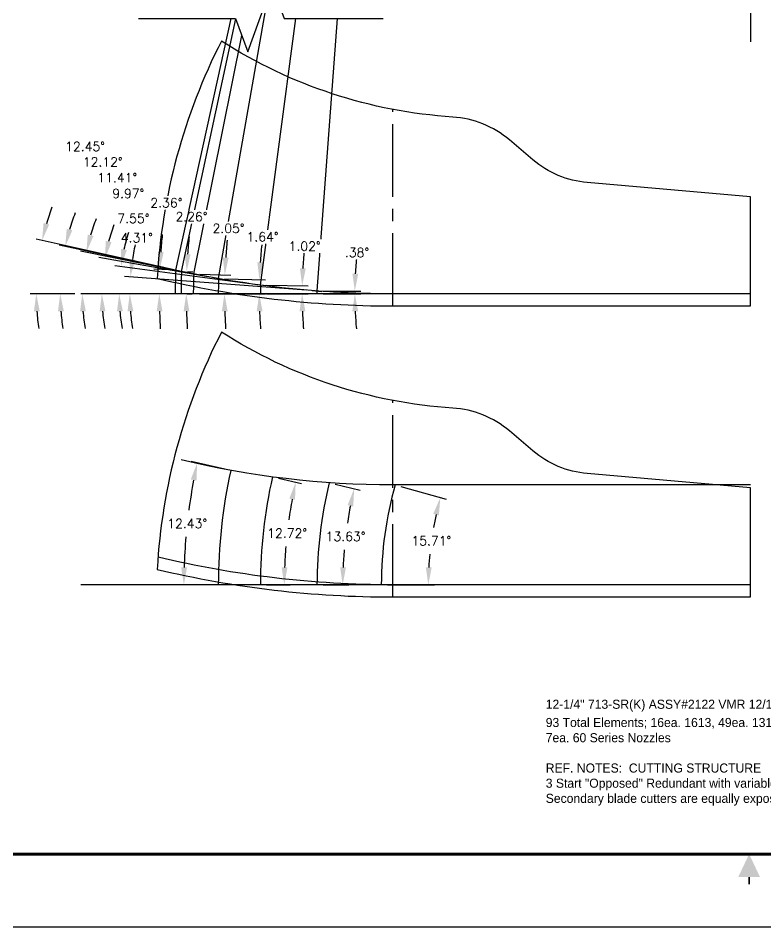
# Model space of a CAD drawing. Extents: x 34 to 102, y 11 to 33.
# Drawn here: x 43.46 to 51.17, y 10.99 to 20.35 of the extents above; entities that cross this region are included whole.
import ezdxf
from ezdxf.enums import TextEntityAlignment as Align

# ---------------------------------------------------------------- set-up
doc = ezdxf.new("R2010")
doc.units = 0
doc.header["$MEASUREMENT"] = 0
doc.header["$PDMODE"] = 35
doc.linetypes.add('CENTER2', pattern=[1.125, 0.75, -0.125, 0.125, -0.125])
doc.layers.get('0').update_dxf_attribs({"linetype": 'CONTINUOUS'})
doc.layers.get('Defpoints').update_dxf_attribs({"color": 10, "linetype": 'CONTINUOUS'})
for name, color, linetype in [('CLine', 5, 'CENTER2'), ('Dims', 4, 'CONTINUOUS'), ('TEXT', 3, 'CONTINUOUS'), ('Title Block', 7, 'CONTINUOUS')]:
    doc.layers.add(name, color=color, linetype=linetype)
doc.styles.add('RomanD', font='romand.shx', dxfattribs={"width": 0.9})
doc.styles.add('RomanS', font='romans')
doc.dimstyles.get("Standard").update_dxf_attribs({"dimtxt": 0.094, "dimasz": 0.18, "dimexe": 0.0625, "dimexo": 0.0625, "dimgap": 0.09, "dimtad": 0, "dimtih": 1, "dimtoh": 1, "dimdec": 4, "dimzin": 4, "dimdsep": 46, "dimtxsty": 'RomanS', "dimcen": 0.09, "dimazin": 1, "dimtfac": 1, "dimtdec": 4, "dimtofl": 0, "dimtmove": 0, "dimatfit": 1, "dimfxl": 1, "dimtfill": 1, "dimtolj": 1, "dimtzin": 0, "dimarcsym": 0})

# ---------------------------------------------------------------- blocks, each defined once
blk = doc.blocks.new('COT_Dblock')
at = {"layer": 'Title Block', "color": 8}
blk.add_lwpolyline([(0, 0), (34, 0), (34, 22), (0, 22)], close=True, dxfattribs=at)
at = {"layer": 'Title Block', "const_width": 0.03}
blk.add_lwpolyline([(33.13, 21.25), (0.87, 21.25), (0.87, 0.75), (33.13, 0.75)], close=True, dxfattribs=at)
at = {"layer": 'Title Block', "const_width": 0.015}
blk.add_lwpolyline([(17, 0.4375), (17, 0.5125)], dxfattribs=at)
at = {"layer": 'Title Block'}
blk.add_solid([(16.8875, 0.5125), (17.1125, 0.5125), (17, 0.75)], dxfattribs=at)
at = {"layer": 'Title Block', "color": 1, "style": 'RomanS', "flags": 8}
for tag, p in [('FNAME', (0.62, 3.75)), ('REVDATE', (0.62, 2.25)), ('USER', (0.62, 0.75))]:
    blk.add_attdef(tag, text='', height=0.047, rotation=90, dxfattribs=at).set_placement(p, align=Align.BOTTOM_LEFT)
at = {"layer": 'Title Block', "color": 3, "style": 'RomanS', "flags": 8}
blk.add_attdef('DRAWN', text='', height=0.11, dxfattribs=at).set_placement((28.7003, 1.9844), align=Align.MIDDLE_CENTER)
for tag, p in [('DDATE', (28.3559, 1.6718)), ('CHECK', (28.3559, 1.406)), ('MATRL', (28.3559, 1.1487)), ('PDATE', (28.3559, 0.8829)), ('SCALE', (29.8959, 0.8555)), ('SHEET', (32.0053, 0.8555))]:
    blk.add_attdef(tag, text='', height=0.094, dxfattribs=at).set_placement(p, align=Align.MIDDLE_LEFT)
at = {"layer": 'Title Block', "color": 3, "style": 'RomanD', "width": 0.9, "flags": 8}
for tag, height, p in [('TITL1', 0.125, (31.337, 1.6835)), ('TITL2', 0.094, (31.337, 1.5143)), ('TITL3', 0.094, (31.337, 1.3739))]:
    blk.add_attdef(tag, text='', height=height, dxfattribs=at).set_placement(p, align=Align.MIDDLE_CENTER)
at = {"layer": 'Title Block', "color": 3, "style": 'RomanS', "flags": 8}
for tag, p in [('FSCM#', (30.3372, 1.1213)), ('DWG#', (31.8095, 1.1213)), ('REV#', (32.9697, 1.1213))]:
    blk.add_attdef(tag, text='', height=0.094, dxfattribs=at).set_placement(p, align=Align.TOP_CENTER)
blk = doc.blocks.new('*D408')
at = {"layer": 'Defpoints', "color": 0, "transparency": 16777216}
for p in [(44.6148, 17.5693), (46.4948, 17.5442), (46.5945, 17.5367), (44.1106, 17.5111), (47.325, 17.5111)]:
    blk.add_point(p, dxfattribs=at)
at = {"layer": 'Dims', "color": 0, "lineweight": -2, "transparency": 16777216}
blk.add_line((46.4325, 17.5489), (44.5583, 17.6903), dxfattribs=at)
for start, end in [(166.794, 171.24005), (184.44606, 188.89212)]:
    blk.add_arc((46.9343, 17.5111), 2.3202, start, end, dxfattribs=at)
at = {"layer": 'Dims', "color": 0, "transparency": 16777216}
for points in [[(44.6709, 17.861), (44.6113, 17.8678), (44.6206, 17.6856)], [(44.5911, 17.33), (44.651, 17.3324), (44.6141, 17.5111)]]:
    blk.add_solid(points, dxfattribs=at)
at = {"layer": 'Dims', "color": 0, "transparency": 16777216, "insert": (44.687, 18.0882), "char_height": 0.094, "attachment_point": 5, "style": 'RomanS', "bg_fill": 3, "box_fill_scale": 1.25, "bg_fill_color": 256, "bg_fill_true_color": 13158600, "bg_fill_transparency": 0}
blk.add_mtext('\\A1;4.31°', dxfattribs=at)
blk = doc.blocks.new('*D409')
at = {"layer": 'Defpoints', "color": 0, "transparency": 16777216}
for p in [(44.507, 17.6048), (45.9127, 17.6075), (46.0118, 17.5944), (44.1106, 17.5111), (47.325, 17.5111)]:
    blk.add_point(p, dxfattribs=at)
at = {"layer": 'Dims', "color": 0, "lineweight": -2, "transparency": 16777216}
blk.add_line((45.8507, 17.6157), (44.4615, 17.7998), dxfattribs=at)
for start, end in [(162.79161, 167.62185), (184.83025, 189.66049)]:
    blk.add_arc((46.6407, 17.5111), 2.1358, start, end, dxfattribs=at)
at = {"layer": 'Dims', "color": 0, "transparency": 16777216}
for points in [[(44.5841, 17.9637), (44.525, 17.9741), (44.5234, 17.7916)], [(44.4825, 17.33), (44.5425, 17.3325), (44.5049, 17.5111)]]:
    blk.add_solid(points, dxfattribs=at)
at = {"layer": 'Dims', "color": 0, "transparency": 16777216, "insert": (44.6512, 18.2878), "char_height": 0.094, "attachment_point": 5, "style": 'RomanS', "bg_fill": 3, "box_fill_scale": 1.25, "bg_fill_color": 256, "bg_fill_true_color": 13158600, "bg_fill_transparency": 0}
blk.add_mtext('\\A1;7.55°', dxfattribs=at)
blk = doc.blocks.new('*D410')
at = {"layer": 'Defpoints', "color": 0, "transparency": 16777216}
for p in [(44.3296, 17.6324), (45.4801, 17.6763), (45.5786, 17.659), (44.1106, 17.5111), (47.325, 17.5111)]:
    blk.add_point(p, dxfattribs=at)
at = {"layer": 'Dims', "color": 0, "lineweight": -2, "transparency": 16777216}
blk.add_line((45.4185, 17.6871), (44.2962, 17.8844), dxfattribs=at)
for start, end in [(160.18088, 165.10694), (184.92606, 189.85213)]:
    blk.add_arc((46.4204, 17.5111), 2.0943, start, end, dxfattribs=at)
at = {"layer": 'Dims', "color": 0, "transparency": 16777216}
for points in [[(44.4258, 18.0429), (44.3672, 18.0558), (44.3577, 17.8735)], [(44.3039, 17.3299), (44.3638, 17.3325), (44.3261, 17.5111)]]:
    blk.add_solid(points, dxfattribs=at)
at = {"layer": 'Dims', "color": 0, "transparency": 16777216, "insert": (44.5991, 18.5449), "char_height": 0.094, "attachment_point": 5, "style": 'RomanS', "bg_fill": 3, "box_fill_scale": 1.25, "bg_fill_color": 256, "bg_fill_true_color": 13158600, "bg_fill_transparency": 0}
blk.add_mtext('\\A1;9.97°', dxfattribs=at)
blk = doc.blocks.new('*D411')
at = {"layer": 'Defpoints', "color": 0, "transparency": 16777216}
for p in [(45.224, 17.7259), (45.322, 17.7061), (44.1291, 17.6546), (44.1106, 17.5111), (47.325, 17.5111)]:
    blk.add_point(p, dxfattribs=at)
at = {"layer": 'Dims', "color": 0, "lineweight": -2, "transparency": 16777216}
blk.add_line((45.1628, 17.7383), (44.1058, 17.9515), dxfattribs=at)
for start, end in [(159.06028, 163.82643), (184.76615, 189.5323)]:
    blk.add_arc((46.2888, 17.5111), 2.1645, start, end, dxfattribs=at)
at = {"layer": 'Dims', "color": 0, "transparency": 16777216}
for points in [[(44.2391, 18.1068), (44.1809, 18.1211), (44.1671, 17.9392)], [(44.1018, 17.33), (44.1618, 17.3325), (44.1243, 17.5111)]]:
    blk.add_solid(points, dxfattribs=at)
at = {"layer": 'Dims', "color": 0, "transparency": 16777216, "insert": (44.4851, 18.7076), "char_height": 0.094, "attachment_point": 5, "style": 'RomanS', "bg_fill": 3, "box_fill_scale": 1.25, "bg_fill_color": 256, "bg_fill_true_color": 13158600, "bg_fill_transparency": 0}
blk.add_mtext('\\A1;11.41°', dxfattribs=at)
blk = doc.blocks.new('*D412')
at = {"layer": 'Defpoints', "color": 0, "transparency": 16777216}
for p in [(45.0985, 17.7527), (45.1963, 17.7317), (43.9029, 17.675), (44.1106, 17.5111), (47.325, 17.5111)]:
    blk.add_point(p, dxfattribs=at)
at = {"layer": 'Dims', "color": 0, "lineweight": -2, "transparency": 16777216}
for p, q in [((45.0374, 17.7658), (43.8878, 18.0126)), ((44.0481, 17.5111), (43.8346, 17.5111))]:
    blk.add_line(p, q, dxfattribs=at)
for start, end in [(159.01733, 163.45066), (184.43333, 188.86666)]:
    blk.add_arc((46.224, 17.5111), 2.3269, start, end, dxfattribs=at)
at = {"layer": 'Dims', "color": 0, "transparency": 16777216}
for points in [[(44.0225, 18.1664), (43.9644, 18.1813), (43.9489, 17.9995)], [(43.8741, 17.33), (43.934, 17.3324), (43.8971, 17.5111)]]:
    blk.add_solid(points, dxfattribs=at)
at = {"layer": 'Dims', "color": 0, "transparency": 16777216, "insert": (44.3353, 18.8703), "char_height": 0.094, "attachment_point": 5, "style": 'RomanS', "bg_fill": 3, "box_fill_scale": 1.25, "bg_fill_color": 256, "bg_fill_true_color": 13158600, "bg_fill_transparency": 0}
blk.add_mtext('\\A1;12.12°', dxfattribs=at)
blk = doc.blocks.new('*D413')
at = {"layer": 'Defpoints', "color": 0, "transparency": 16777216}
for p in [(46.5446, 17.5405), (46.9345, 17.52), (46.5445, 17.5111), (51.0125, 17.5111)]:
    blk.add_point(p, dxfattribs=at)
at = {"layer": 'Dims', "color": 0, "lineweight": -2, "transparency": 16777216}
for p, q in [((46.6071, 17.5401), (46.9971, 17.5375)), ((46.607, 17.5111), (46.997, 17.5111))]:
    blk.add_line(p, q, dxfattribs=at)
for start, end in [(174.56477, 177.09392), (182.52915, 185.05831)]:
    blk.add_arc((51.0125, 17.5111), 4.0781, start, end, dxfattribs=at)
at = {"layer": 'Dims', "color": 0, "transparency": 16777216}
for points in [[(46.9697, 17.717), (46.9097, 17.7187), (46.9346, 17.5379)], [(46.9084, 17.3305), (46.9684, 17.3318), (46.9345, 17.5111)]]:
    blk.add_solid(points, dxfattribs=at)
at = {"layer": 'Dims', "color": 0, "transparency": 16777216, "insert": (46.9568, 17.9368), "char_height": 0.094, "attachment_point": 5, "style": 'RomanS', "bg_fill": 3, "box_fill_scale": 1.25, "bg_fill_color": 256, "bg_fill_true_color": 13158600, "bg_fill_transparency": 0}
blk.add_mtext('\\A1;.38°', dxfattribs=at)
blk = doc.blocks.new('*D414')
at = {"layer": 'Defpoints', "color": 0, "transparency": 16777216}
for p in [(45.9622, 17.601), (46.3911, 17.5385), (45.9614, 17.5111), (51.0125, 17.5111)]:
    blk.add_point(p, dxfattribs=at)
at = {"layer": 'Dims', "color": 0, "lineweight": -2, "transparency": 16777216}
for p, q in [((46.0247, 17.5999), (46.4543, 17.5922)), ((46.0239, 17.5111), (46.4536, 17.5111))]:
    blk.add_line(p, q, dxfattribs=at)
for start, end in [(174.51678, 176.74851), (182.23173, 184.46346)]:
    blk.add_arc((51.0125, 17.5111), 4.6215, start, end, dxfattribs=at)
at = {"layer": 'Dims', "color": 0, "transparency": 16777216}
for points in [[(46.4285, 17.7721), (46.3685, 17.7743), (46.3918, 17.5933)], [(46.3646, 17.3305), (46.4246, 17.3317), (46.3911, 17.5111)]]:
    blk.add_solid(points, dxfattribs=at)
at = {"layer": 'Dims', "color": 0, "transparency": 16777216, "insert": (46.4172, 18.0021), "char_height": 0.094, "attachment_point": 5, "style": 'RomanS', "bg_fill": 3, "box_fill_scale": 1.25, "bg_fill_color": 256, "bg_fill_true_color": 13158600, "bg_fill_transparency": 0}
blk.add_mtext('\\A1;1.02°', dxfattribs=at)
blk = doc.blocks.new('*D415')
at = {"layer": 'Defpoints', "color": 0, "transparency": 16777216}
for p in [(45.5293, 17.6677), (45.9496, 17.5593), (45.5271, 17.5111), (51.0125, 17.5111)]:
    blk.add_point(p, dxfattribs=at)
at = {"layer": 'Dims', "color": 0, "lineweight": -2, "transparency": 16777216}
for p, q in [((45.5918, 17.6659), (46.0139, 17.6538)), ((45.5896, 17.5111), (46.0119, 17.5111))]:
    blk.add_line(p, q, dxfattribs=at)
for start, end in [(174.29022, 176.32724), (182.03702, 184.07404)]:
    blk.add_arc((51.0125, 17.5111), 5.0632, start, end, dxfattribs=at)
at = {"layer": 'Dims', "color": 0, "transparency": 16777216}
for points in [[(45.9897, 17.834), (45.9298, 17.8368), (45.9514, 17.6556)], [(45.9226, 17.3306), (45.9826, 17.3316), (45.9494, 17.5111)]]:
    blk.add_solid(points, dxfattribs=at)
at = {"layer": 'Dims', "color": 0, "transparency": 16777216, "insert": (45.9835, 18.0982), "char_height": 0.094, "attachment_point": 5, "style": 'RomanS', "bg_fill": 3, "box_fill_scale": 1.25, "bg_fill_color": 256, "bg_fill_true_color": 13158600, "bg_fill_transparency": 0}
blk.add_mtext('\\A1;1.64°', dxfattribs=at)
blk = doc.blocks.new('*D416')
at = {"layer": 'Defpoints', "color": 0, "transparency": 16777216}
for p in [(45.273, 17.716), (45.5909, 17.5756), (45.2694, 17.5111), (51.0125, 17.5111)]:
    blk.add_point(p, dxfattribs=at)
at = {"layer": 'Dims', "color": 0, "lineweight": -2, "transparency": 16777216}
for p, q in [((45.3355, 17.7138), (45.6564, 17.7023)), ((45.3319, 17.5111), (45.653, 17.5111))]:
    blk.add_line(p, q, dxfattribs=at)
for start, end in [(174.15053, 176.05271), (181.90218, 183.80436)]:
    blk.add_arc((51.0125, 17.5111), 5.422, start, end, dxfattribs=at)
at = {"layer": 'Dims', "color": 0, "transparency": 16777216}
for points in [[(45.6333, 17.8828), (45.5734, 17.8859), (45.5939, 17.7046)], [(45.5635, 17.3306), (45.6235, 17.3316), (45.5905, 17.5111)]]:
    blk.add_solid(points, dxfattribs=at)
at = {"layer": 'Dims', "color": 0, "transparency": 16777216, "insert": (45.6326, 18.1855), "char_height": 0.094, "attachment_point": 5, "style": 'RomanS', "bg_fill": 3, "box_fill_scale": 1.25, "bg_fill_color": 256, "bg_fill_true_color": 13158600, "bg_fill_transparency": 0}
blk.add_mtext('\\A1;2.05°', dxfattribs=at)
blk = doc.blocks.new('*D417')
at = {"layer": 'Defpoints', "color": 0, "transparency": 16777216}
for p in [(45.1474, 17.7422), (45.1968, 17.5874), (45.1429, 17.5111), (51.0125, 17.5111)]:
    blk.add_point(p, dxfattribs=at)
at = {"layer": 'Dims', "color": 0, "lineweight": -2, "transparency": 16777216}
for p, q in [((45.2099, 17.7397), (45.2633, 17.7376)), ((45.2054, 17.5111), (45.2588, 17.5111))]:
    blk.add_line(p, q, dxfattribs=at)
for start, end in [(174.197, 175.97025), (181.77325, 183.54651)]:
    blk.add_arc((51.0125, 17.5111), 5.8162, start, end, dxfattribs=at)
at = {"layer": 'Dims', "color": 0, "transparency": 16777216}
for points in [[(45.2406, 17.9182), (45.1807, 17.9214), (45.2008, 17.7401)], [(45.1691, 17.3306), (45.2291, 17.3316), (45.1963, 17.5111)]]:
    blk.add_solid(points, dxfattribs=at)
at = {"layer": 'Dims', "color": 0, "transparency": 16777216, "insert": (45.2509, 18.3061), "char_height": 0.094, "attachment_point": 5, "style": 'RomanS', "bg_fill": 3, "box_fill_scale": 1.25, "bg_fill_color": 256, "bg_fill_true_color": 13158600, "bg_fill_transparency": 0}
blk.add_mtext('\\A1;2.26°', dxfattribs=at)
blk = doc.blocks.new('*D364')
at = {"layer": 'Defpoints', "color": 0, "transparency": 16777216}
for p in [(45.0393, 17.7659), (45.137, 17.7443), (43.6565, 17.6951), (44.1106, 17.5111), (47.325, 17.5111)]:
    blk.add_point(p, dxfattribs=at)
at = {"layer": 'Dims', "color": 0, "lineweight": -2, "transparency": 16777216}
for p, q in [((44.9783, 17.7793), (43.6486, 18.0729)), ((44.0481, 17.5111), (43.5874, 17.5111))]:
    blk.add_line(p, q, dxfattribs=at)
for start, end in [(159.43773, 163.49342), (184.05569, 188.11138)]:
    blk.add_arc((46.1933, 17.5111), 2.5434, start, end, dxfattribs=at)
at = {"layer": 'Dims', "color": 0, "transparency": 16777216}
for points in [[(43.7837, 18.2262), (43.7256, 18.2412), (43.7097, 18.0594)], [(43.6262, 17.3301), (43.6862, 17.3322), (43.6499, 17.5111)]]:
    blk.add_solid(points, dxfattribs=at)
at = {"layer": 'Dims', "color": 0, "transparency": 16777216, "insert": (44.153, 19.0297), "char_height": 0.094, "attachment_point": 5, "style": 'RomanS', "bg_fill": 3, "box_fill_scale": 1.25, "bg_fill_color": 256, "bg_fill_true_color": 13158600, "bg_fill_transparency": 0}
blk.add_mtext('\\A1;12.45°', dxfattribs=at)
blk = doc.blocks.new('*D365')
at = {"layer": 'Defpoints', "color": 0, "transparency": 16777216}
for p in [(45.0882, 17.7551), (44.9192, 17.5947), (45.0831, 17.5111), (51.0125, 17.5111)]:
    blk.add_point(p, dxfattribs=at)
at = {"layer": 'Dims', "color": 0, "lineweight": -2, "transparency": 16777216}
for p, q in [((45.0257, 17.7577), (44.8614, 17.7644)), ((45.0206, 17.5111), (44.8561, 17.5111))]:
    blk.add_line(p, q, dxfattribs=at)
for start, end in [(174.25659, 175.94904), (181.69245, 183.3849)]:
    blk.add_arc((51.0125, 17.5111), 6.0939, start, end, dxfattribs=at)
at = {"layer": 'Dims', "color": 0, "transparency": 16777216}
for points in [[(44.9638, 17.9399), (44.9039, 17.9432), (44.9238, 17.7618)], [(44.8913, 17.3306), (44.9513, 17.3315), (44.9186, 17.5111)]]:
    blk.add_solid(points, dxfattribs=at)
at = {"layer": 'Dims', "color": 0, "transparency": 16777216, "insert": (44.9913, 18.4495), "char_height": 0.094, "attachment_point": 5, "style": 'RomanS', "bg_fill": 3, "box_fill_scale": 1.25, "bg_fill_color": 256, "bg_fill_true_color": 13158600, "bg_fill_transparency": 0}
blk.add_mtext('\\A1;2.36°', dxfattribs=at)
blk = doc.blocks.new('*D583')
at = {"layer": 'Defpoints', "color": 0, "transparency": 16777216}
for p in [(47.3498, 15.541), (47.7473, 15.1145), (47.2078, 14.511), (51.0125, 14.511)]:
    blk.add_point(p, dxfattribs=at)
at = {"layer": 'Dims', "color": 0, "lineweight": -2, "transparency": 16777216}
for p, q in [((47.41, 15.5241), (47.8762, 15.393)), ((47.2703, 14.511), (47.7545, 14.511))]:
    blk.add_line(p, q, dxfattribs=at)
for start, end in [(167.39962, 169.75277), (174.52685, 176.89372)]:
    blk.add_arc((51.0125, 14.511), 3.3205, start, end, dxfattribs=at)
at = {"layer": 'Dims', "color": 0, "transparency": 16777216}
for points in [[(47.7429, 15.2427), (47.8011, 15.2281), (47.816, 15.4099)], [(47.7269, 14.6902), (47.6669, 14.6918), (47.692, 14.511)]]:
    blk.add_solid(points, dxfattribs=at)
at = {"layer": 'Dims', "color": 0, "transparency": 16777216, "insert": (47.7232, 14.9648), "char_height": 0.094, "attachment_point": 5, "style": 'RomanS', "bg_fill": 3, "box_fill_scale": 1.25, "bg_fill_color": 256, "bg_fill_true_color": 13158600, "bg_fill_transparency": 0}
blk.add_mtext('\\A1;15.71°', dxfattribs=at)
blk = doc.blocks.new('*D584')
at = {"layer": 'Defpoints', "color": 0, "transparency": 16777216}
for p in [(46.6704, 15.564), (46.8621, 15.1749), (46.5445, 14.511), (51.0125, 14.511)]:
    blk.add_point(p, dxfattribs=at)
at = {"layer": 'Dims', "color": 0, "lineweight": -2, "transparency": 16777216}
for p, q in [((46.7311, 15.5493), (46.9885, 15.4869)), ((46.607, 14.511), (46.8718, 14.511))]:
    blk.add_line(p, q, dxfattribs=at)
for start, end in [(168.82295, 171.2997), (175.06201, 177.54615)]:
    blk.add_arc((51.0125, 14.511), 4.2032, start, end, dxfattribs=at)
at = {"layer": 'Dims', "color": 0, "transparency": 16777216}
for points in [[(46.8598, 15.3322), (46.9184, 15.3194), (46.9277, 15.5016)], [(46.8432, 14.6904), (46.7832, 14.6916), (46.8093, 14.511)]]:
    blk.add_solid(points, dxfattribs=at)
at = {"layer": 'Dims', "color": 0, "transparency": 16777216, "insert": (46.839, 15.0098), "char_height": 0.094, "attachment_point": 5, "style": 'RomanS', "bg_fill": 3, "box_fill_scale": 1.25, "bg_fill_color": 256, "bg_fill_true_color": 13158600, "bg_fill_transparency": 0}
blk.add_mtext('\\A1;13.63°', dxfattribs=at)
blk = doc.blocks.new('*D585')
at = {"layer": 'Defpoints', "color": 0, "transparency": 16777216}
for p in [(46.0855, 15.6236), (46.2594, 15.22), (45.9614, 14.511), (51.0125, 14.511)]:
    blk.add_point(p, dxfattribs=at)
at = {"layer": 'Dims', "color": 0, "lineweight": -2, "transparency": 16777216}
for p, q in [((46.1465, 15.6098), (46.3858, 15.5558)), ((46.0239, 14.511), (46.2693, 14.511))]:
    blk.add_line(p, q, dxfattribs=at)
for start, end in [(169.42165, 171.99139), (175.27884, 177.85384)]:
    blk.add_arc((51.0125, 14.511), 4.8057, start, end, dxfattribs=at)
at = {"layer": 'Dims', "color": 0, "transparency": 16777216}
for points in [[(46.2591, 15.3993), (46.3179, 15.3872), (46.3248, 15.5696)], [(46.2402, 14.6904), (46.1802, 14.6916), (46.2068, 14.511)]]:
    blk.add_solid(points, dxfattribs=at)
at = {"layer": 'Dims', "color": 0, "transparency": 16777216, "insert": (46.2364, 15.0436), "char_height": 0.094, "attachment_point": 5, "style": 'RomanS', "bg_fill": 3, "box_fill_scale": 1.25, "bg_fill_color": 256, "bg_fill_true_color": 13158600, "bg_fill_transparency": 0}
blk.add_mtext('\\A1;12.72°', dxfattribs=at)
blk = doc.blocks.new('*D586')
at = {"layer": 'Defpoints', "color": 0, "transparency": 16777216}
for p in [(45.6556, 15.6914), (45.2329, 15.3525), (45.5271, 14.511), (51.0125, 14.511)]:
    blk.add_point(p, dxfattribs=at)
at = {"layer": 'Dims', "color": 0, "lineweight": -2, "transparency": 16777216}
for p, q in [((45.5946, 15.7048), (45.2477, 15.7812)), ((45.4646, 14.511), (45.1094, 14.511))]:
    blk.add_line(p, q, dxfattribs=at)
for start, end in [(169.34006, 172.43335), (175.13739, 178.23415)]:
    blk.add_arc((51.0125, 14.511), 5.8406, start, end, dxfattribs=at)
at = {"layer": 'Dims', "color": 0, "transparency": 16777216}
for points in [[(45.2433, 15.5974), (45.3021, 15.5854), (45.3087, 15.7678)], [(45.2047, 14.6906), (45.1447, 14.6915), (45.1719, 14.511)]]:
    blk.add_solid(points, dxfattribs=at)
at = {"layer": 'Dims', "color": 0, "transparency": 16777216, "insert": (45.2062, 15.1431), "char_height": 0.094, "attachment_point": 5, "style": 'RomanS', "bg_fill": 3, "box_fill_scale": 1.25, "bg_fill_color": 256, "bg_fill_true_color": 13158600, "bg_fill_transparency": 0}
blk.add_mtext('\\A1;12.43°', dxfattribs=at)

msp = doc.modelspace()

# ---------------------------------------------------------------- linework, layer by layer
at = {"color": 0}
for p, q in [((47.32504, 17.51107), (44.11063, 17.51107)), ((47.32504, 14.51104), (44.11063, 14.51104))]:
    msp.add_line(p, q, dxfattribs=at)
at = {"linetype": 'Continuous', "flags": 128}
msp.add_lwpolyline([(44.70537, 20.348), (45.70537, 20.348), (45.83037, 20.00456), (46.08037, 20.69143), (46.20537, 20.348), (47.22622, 20.348)], dxfattribs=at)
at = {"color": 0, "flags": 128}
msp.add_lwpolyline([(47.94429, 19.33371, -0.1275233), (45.55997, 20.1169, 0.1045794), (44.89721, 17.67061, 0.0583998), (47.32504, 17.38607), (51.01254, 17.38607), (51.01254, 18.51107), (49.33014, 18.65826, -0.1555479), (48.76963, 18.89253), (48.52831, 19.09767, 0.1615894)], format="xyb", close=True, dxfattribs=at)
at = {"layer": 'CLine'}
for p, q in [((51.01254, 29.73208), (51.01254, 20.10708)), ((47.32504, 17.38607), (47.32504, 19.41225)), ((47.32504, 14.38604), (47.32504, 16.41222))]:
    msp.add_line(p, q, dxfattribs=at)
at = {"layer": 'CLine', "color": 1, "linetype": 'Continuous', "flags": 128}
for points in [[(51.01254, 17.51107), (47.32504, 17.51107, -0.0589088), (44.90563, 17.79711)], [(51.01254, 15.54104), (47.32504, 15.54104, -0.0589088), (45.14583, 15.79868, -0.0589088)], [(51.01254, 14.51104), (47.32504, 14.51104, -0.0589088), (44.90563, 14.79708)]]:
    msp.add_lwpolyline(points, format="xyb", dxfattribs=at)
at = {"layer": 'Dims'}
for p, q in [((45.52933, 17.66766), (46.04236, 20.587)), ((45.14742, 17.74218), (45.70628, 20.34549)), ((45.96224, 17.60097), (46.32623, 20.348)), ((46.54463, 17.54047), (46.75642, 20.348)), ((45.27303, 17.71602), (45.76888, 20.1735)), ((45.1963, 17.73168), (45.09853, 17.75267)), ((45.32204, 17.70614), (45.22402, 17.72591)), ((45.57858, 17.659), (45.48009, 17.67631)), ((46.0118, 17.5944), (45.91267, 17.60754)), ((46.49477, 17.54423), (46.59449, 17.5367))]:
    msp.add_line(p, q, dxfattribs=at)
for centre, radius, start in [((51.01254, 17.51107), 5.86968, 177.743508), ((51.01254, 17.51107), 5.74317, 177.954894), ((51.01254, 17.51107), 5.48545, 178.364257), ((51.01254, 17.51107), 5.05111, 178.980245), ((51.01254, 17.51107), 4.46801, 179.623073), ((51.01254, 14.51104), 5.48545, 167.574214), ((51.01254, 14.51104), 5.05111, 167.275494), ((51.01254, 14.51104), 4.46801, 166.369094), ((51.01254, 14.51104), 3.80478, 164.293346)]:
    msp.add_arc(centre, radius, start, 180, dxfattribs=at)

# ---------------------------------------------------------------- block references
at = {"layer": 'Title Block'}
msp.add_blockref('COT_Dblock', (34, 10.98594), dxfattribs=at)

# ---------------------------------------------------------------- texts
at = {"layer": 'TEXT', "insert": (48.90288, 13.32733), "char_height": 0.09375, "width": 8.4192095, "attachment_point": 1}
msp.add_mtext('\\A1;12-1/4" 713-SR(K) ASSY#2122 VMR 12/10/15\\P93 Total Elements; 16ea. 1613, 49ea. 1313, 28ea. {\\H0.7x;\\S1/2;}"PDC Knuckle \\P7ea. 60 Series Nozzles\\P\\PREF. NOTES:  CUTTING STRUCTURE\\P3 Start "Opposed" Redundant with variable exposure.  \\PSecondary blade cutters are equally exposed.', dxfattribs=at)

# ---------------------------------------------------------------- next in the draw order: dimensions: what is measured, and where the dimension line sits
at = {"layer": 'Dims'}
dim = msp.add_angular_dim_2l(base=(44.614796, 17.569297), line1=((47.325044, 17.511072), (44.110628, 17.511072)), line2=((46.494774, 17.544226), (46.594491, 17.536704)), dimstyle='Standard', dxfattribs=at)
dim.commit()
dim.dimension.update_dxf_attribs({"geometry": '*D408', "text_midpoint": (44.686983, 18.088179), "dimtype": 162})

# ---------------------------------------------------------------- next in the draw order: dimensions: what is measured, and where the dimension line sits
dim = msp.add_angular_dim_2l(base=(44.50696, 17.60483), line1=((47.32504, 17.51107), (44.11063, 17.51107)), line2=((46.0118, 17.5944), (45.91267, 17.60754)), dimstyle='Standard', dxfattribs=at)
dim.commit()
dim.dimension.update_dxf_attribs({"geometry": '*D409', "text_midpoint": (44.65117, 18.28785), "dimtype": 162})

# ---------------------------------------------------------------- next in the draw order: dimensions: what is measured, and where the dimension line sits
dim = msp.add_angular_dim_2l(base=(44.32963, 17.63244), line1=((47.32504, 17.51107), (44.11063, 17.51107)), line2=((45.57858, 17.659), (45.48009, 17.67631)), dimstyle='Standard', dxfattribs=at)
dim.commit()
dim.dimension.update_dxf_attribs({"geometry": '*D410', "text_midpoint": (44.59907, 18.5449), "dimtype": 162})

# ---------------------------------------------------------------- next in the draw order: dimensions: what is measured, and where the dimension line sits
dim = msp.add_angular_dim_2l(base=(44.129093, 17.654614), line1=((47.325044, 17.511072), (44.110628, 17.511072)), line2=((45.322044, 17.706135), (45.22402, 17.725914)), dimstyle='Standard', dxfattribs=at)
dim.commit()
dim.dimension.update_dxf_attribs({"geometry": '*D411', "text_midpoint": (44.485119, 18.707598), "dimtype": 162})

# ---------------------------------------------------------------- next in the draw order: dimensions: what is measured, and where the dimension line sits
dim = msp.add_angular_dim_2l(base=(43.90287, 17.67495), line1=((47.32504, 17.51107), (44.11063, 17.51107)), line2=((45.1963, 17.73168), (45.09853, 17.75267)), dimstyle='Standard', dxfattribs=at)
dim.commit()
dim.dimension.update_dxf_attribs({"geometry": '*D412', "text_midpoint": (44.33535, 18.87029), "dimtype": 162})

# ---------------------------------------------------------------- next in the draw order: dimensions: what is measured, and where the dimension line sits
dim = msp.add_angular_dim_3p(base=(46.93448, 17.52001), center=(51.01254, 17.51107), p1=(46.54463, 17.54047), p2=(46.54454, 17.51107), dimstyle='Standard', dxfattribs=at)
dim.commit()
dim.dimension.update_dxf_attribs({"geometry": '*D413', "text_midpoint": (46.95675, 17.93683), "dimtype": 165})

# ---------------------------------------------------------------- next in the draw order: dimensions: what is measured, and where the dimension line sits
dim = msp.add_angular_dim_3p(base=(46.39115, 17.53849), center=(51.01254, 17.51107), p1=(45.96224, 17.60097), p2=(45.96144, 17.51107), dimstyle='Standard', dxfattribs=at)
dim.commit()
dim.dimension.update_dxf_attribs({"geometry": '*D414', "text_midpoint": (46.41723, 18.0021), "dimtype": 165})

# ---------------------------------------------------------------- next in the draw order: dimensions: what is measured, and where the dimension line sits
dim = msp.add_angular_dim_3p(base=(45.9496, 17.55925), center=(51.01254, 17.51107), p1=(45.52933, 17.66766), p2=(45.5271, 17.51107), dimstyle='Standard', dxfattribs=at)
dim.commit()
dim.dimension.update_dxf_attribs({"geometry": '*D415', "text_midpoint": (45.98352, 18.09815), "dimtype": 165})

# ---------------------------------------------------------------- next in the draw order: dimensions: what is measured, and where the dimension line sits
dim = msp.add_angular_dim_3p(base=(45.59088, 17.57558), center=(51.01254, 17.51107), p1=(45.27303, 17.71602), p2=(45.26937, 17.51107), dimstyle='Standard', dxfattribs=at)
dim.commit()
dim.dimension.update_dxf_attribs({"geometry": '*D416', "text_midpoint": (45.63261, 18.18552), "dimtype": 165})

# ---------------------------------------------------------------- next in the draw order: dimensions: what is measured, and where the dimension line sits
dim = msp.add_angular_dim_3p(base=(45.19681, 17.58742), center=(51.01254, 17.51107), p1=(45.14742, 17.74218), p2=(45.14287, 17.51107), dimstyle='Standard', dxfattribs=at)
dim.commit()
dim.dimension.update_dxf_attribs({"geometry": '*D417', "text_midpoint": (45.25091, 18.30611), "dimtype": 165})

# ---------------------------------------------------------------- next in the draw order: linework, layer by layer
for p, q in [((45.08817, 17.75508), (45.66067, 20.348)), ((45.03934, 17.76586), (45.13699, 17.7443))]:
    msp.add_line(p, q, dxfattribs=at)
msp.add_arc((51.01254, 17.51107), 5.9294, 177.641488, 180, dxfattribs=at)

# ---------------------------------------------------------------- next in the draw order: dimensions: what is measured, and where the dimension line sits
dim = msp.add_angular_dim_2l(base=(43.65653, 17.69515), line1=((47.32504, 17.51107), (44.11063, 17.51107)), line2=((45.03934, 17.76586), (45.13699, 17.7443)), dimstyle='Standard', dxfattribs=at)
dim.commit()
dim.dimension.update_dxf_attribs({"geometry": '*D364', "text_midpoint": (44.15302, 19.02973), "dimtype": 162})

# ---------------------------------------------------------------- next in the draw order: dimensions: what is measured, and where the dimension line sits
dim = msp.add_angular_dim_3p(base=(44.91922, 17.59469), center=(51.01254, 17.51107), p1=(45.08817, 17.75508), p2=(45.08314, 17.51107), dimstyle='Standard', dxfattribs=at)
dim.commit()
dim.dimension.update_dxf_attribs({"geometry": '*D365', "text_midpoint": (44.99132, 18.44945), "dimtype": 165})

# ---------------------------------------------------------------- next in the draw order: linework, layer by layer
at = {"color": 0, "flags": 128}
msp.add_lwpolyline([(47.94429, 16.33368, -0.1275233), (45.55997, 17.11687, 0.1045794), (44.89721, 14.67058, 0.0583998), (47.32504, 14.38604), (51.01254, 14.38604), (51.01254, 15.51104), (49.33014, 15.65823, -0.1555479), (48.76963, 15.8925), (48.52831, 16.09763, 0.1615894)], format="xyb", close=True, dxfattribs=at)

# ---------------------------------------------------------------- next in the draw order: dimensions: what is measured, and where the dimension line sits
at = {"layer": 'Dims'}
dim = msp.add_angular_dim_3p(base=(47.74731, 15.11451), center=(51.01254, 14.51104), p1=(47.34984, 15.54104), p2=(47.20777, 14.51104), dimstyle='Standard', dxfattribs=at)
dim.commit()
dim.dimension.update_dxf_attribs({"geometry": '*D583', "text_midpoint": (47.72315, 14.96475)})

# ---------------------------------------------------------------- next in the draw order: dimensions: what is measured, and where the dimension line sits
dim = msp.add_angular_dim_3p(base=(46.8621, 15.17489), center=(51.01254, 14.51104), p1=(46.67038, 15.564), p2=(46.54454, 14.51104), dimstyle='Standard', dxfattribs=at)
dim.commit()
dim.dimension.update_dxf_attribs({"geometry": '*D584', "text_midpoint": (46.83905, 15.00984)})

# ---------------------------------------------------------------- next in the draw order: dimensions: what is measured, and where the dimension line sits
dim = msp.add_angular_dim_3p(base=(46.2594, 15.21996), center=(51.01254, 14.51104), p1=(46.08549, 15.62361), p2=(45.96144, 14.51104), dimstyle='Standard', dxfattribs=at)
dim.commit()
dim.dimension.update_dxf_attribs({"geometry": '*D585', "text_midpoint": (46.23642, 15.04358)})

# ---------------------------------------------------------------- next in the draw order: dimensions: what is measured, and where the dimension line sits
dim = msp.add_angular_dim_3p(base=(45.23287, 15.35254), center=(51.01254, 14.51104), p1=(45.65559, 15.69137), p2=(45.5271, 14.51104), dimstyle='Standard', dxfattribs=at)
dim.commit()
dim.dimension.update_dxf_attribs({"geometry": '*D586', "text_midpoint": (45.20623, 15.14313)})

doc.saveas('drawing.dxf')
